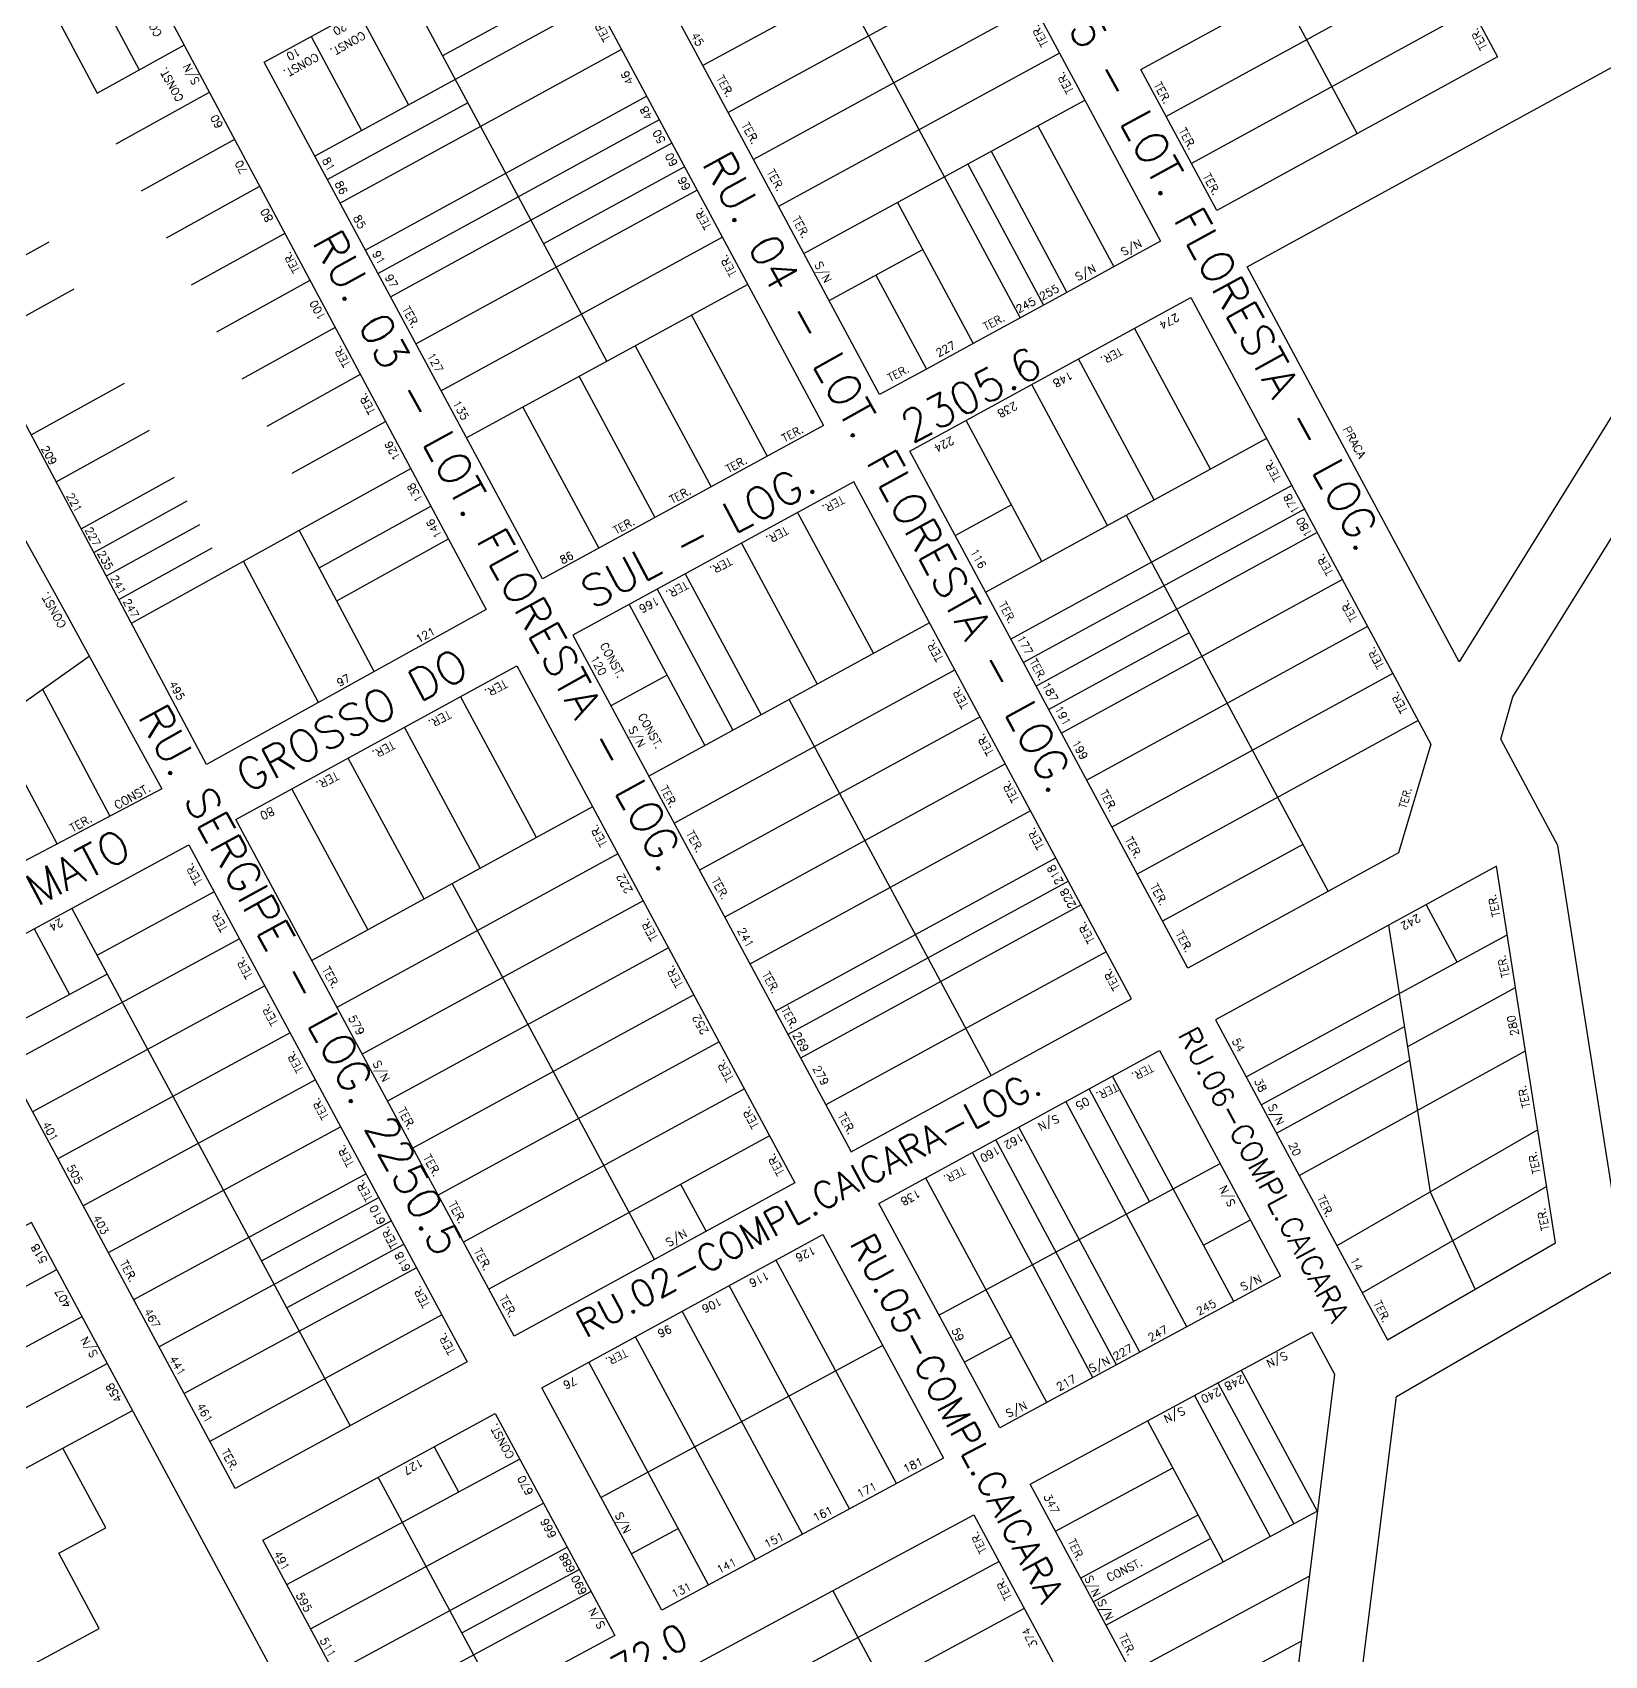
# Model space of a CAD drawing. Extents: x 714896 to 749292, y 8417558 to 8447149.
# Drawn here: x 741529.3 to 741824, y 8424855 to 8425159.1 of the extents above; entities that cross this region are included whole.
import ezdxf

# ---------------------------------------------------------------- set-up
doc = ezdxf.new("R2010")
doc.units = 0
doc.header["$MEASUREMENT"] = 0
for name, color, linetype in [('LOTE', 7, 'CONTINUOUS'), ('NUM-PORTA', 7, 'CONTINUOUS'), ('QUADRA', 6, 'CONTINUOUS'), ('TEXTO', 7, 'CONTINUOUS'), ('TEXTODERUA', 3, 'CONTINUOUS')]:
    doc.layers.add(name, color=color, linetype=linetype)
doc.styles.add('ROMANS', font='ROMANS.SHX', dxfattribs={"height": 1.5})

msp = doc.modelspace()

# ---------------------------------------------------------------- linework, layer by layer
at = {"layer": 'LOTE', "color": 7}
for p, q in [((741662.33, 8425202.55), (741714.41, 8425105.65)), ((741707.6, 8425181.69), (741654.94, 8425152.93)), ((741534.26, 8425180.27, 535.41), (741549.28, 8425152.12, 535.41)), ((741526.34, 8425175.99, 535.41), (741541.41, 8425147.76, 535.41)), ((741712.33, 8425172.88), (741659.68, 8425144.12)), ((741794.45, 8425172.17), (741741.8, 8425143.4)), ((741599.05, 8425167.97), (741636.92, 8425097.5)), ((741632.58, 8425169.2), (741606.15, 8425154.76)), ((741763.39, 8425166.59), (741777.59, 8425140.17)), ((741634.94, 8425164.79), (741582.2, 8425135.98)), ((741717.07, 8425164.07), (741664.41, 8425135.31)), ((741799.19, 8425163.36), (741746.53, 8425134.59)), ((741590.27, 8425163.18), (741599.74, 8425145.56)), ((741581.49, 8425158.38), (741590.96, 8425140.77)), ((741639.68, 8425155.98), (741586.94, 8425127.18)), ((741721.8, 8425155.27), (741669.14, 8425126.5)), ((741610.88, 8425145.95), (741584.57, 8425131.58)), ((741644.41, 8425147.18), (741591.69, 8425118.37)), ((741673.88, 8425117.69), (741726.53, 8425146.46)), ((741646.78, 8425142.77), (741594.06, 8425113.97)), ((741717.76, 8425141.66), (741731.96, 8425115.24)), ((741649.14, 8425138.37), (741596.43, 8425109.57)), ((741708.98, 8425136.87), (741723.18, 8425110.44)), ((741651.51, 8425133.96), (741625.08, 8425119.53)), ((741704.59, 8425134.47), (741718.8, 8425108.05)), ((741653.88, 8425129.56), (741601.17, 8425100.77)), ((741691.43, 8425127.28), (741705.63, 8425100.85)), ((741658.61, 8425120.75), (741605.91, 8425091.96)), ((741678.61, 8425108.88), (741696.16, 8425118.47)), ((741663.35, 8425111.94), (741610.65, 8425083.16)), ((741687.39, 8425113.68), (741696.86, 8425096.06)), ((741652.81, 8425106.19), (741667.02, 8425079.76)), ((741750.09, 8425077.28, 543.97), (741735.88, 8425103.71, 543.97)), ((741642.28, 8425100.44), (741656.49, 8425074.01)), ((741739.55, 8425071.53, 543.97), (741725.35, 8425097.95, 543.97)), ((741631.75, 8425094.68), (741645.95, 8425068.26)), ((741730.78, 8425066.73, 543.97), (741716.58, 8425093.16, 543.97)), ((741621.22, 8425088.93), (741635.42, 8425062.5)), ((741718.49, 8425060.02, 543.97), (741704.29, 8425086.45, 543.97)), ((741760.62, 8425083.03, 543.97), (741707.96, 8425054.27, 543.97)), ((741765.35, 8425074.23, 543.97), (741712.7, 8425045.46, 543.97)), ((741672.7, 8425069.19, 533.89), (741686.92, 8425042.78, 533.89)), ((741712.81, 8425070.59, 543.97), (741702.28, 8425064.84, 543.97)), ((741767.72, 8425069.82, 543.97), (741715.06, 8425041.06, 543.97)), ((741734.29, 8425068.65, 543.97), (741772.16, 8424998.18, 543.97)), ((741593.35, 8425039.37, 535.41), (741579.25, 8425065.85, 535.41)), ((741662.17, 8425063.44, 533.89), (741676.39, 8425037.02, 533.89)), ((741770.08, 8425065.42, 543.97), (741717.43, 8425036.65, 543.97)), ((741582.92, 8425033.6, 535.41), (741568.82, 8425060.07, 535.41)), ((741651.63, 8425057.68, 533.89), (741665.86, 8425031.27, 533.89)), ((741646.37, 8425054.81, 533.89), (741660.59, 8425028.39, 533.89)), ((741774.82, 8425056.61, 543.97), (741722.16, 8425027.84, 543.97)), ((741641.1, 8425051.93, 533.89), (741655.33, 8425025.52, 533.89)), ((741697.43, 8425048.52, 533.89), (741644.8, 8425019.77, 533.89)), ((741779.55, 8425047.8, 543.97), (741726.9, 8425019.04, 543.97)), ((741746.12, 8425046.63, 543.97), (741719.8, 8425032.25, 543.97)), ((741499.25, 8425013.42, 532.02), (741539.92, 8425042.28, 534.96)), ((741648.22, 8425038.72, 533.89), (741637.69, 8425032.97, 533.89)), ((741649.54, 8425010.96, 533.89), (741702.17, 8425039.71, 533.89)), ((741784.29, 8425038.99, 543.97), (741731.63, 8425010.23, 543.97)), ((741531.13, 8425036.04, -0.49), (741543.78, 8425012.27)), ((741623.73, 8425008.26), (741609.51, 8425034.67)), ((741708.97, 8424963.66, 533.89), (741671.13, 8425034.15, 533.89)), ((741521.92, 8425029.51, 533.9), (741533.89, 8425007.04, 534.36)), ((741706.9, 8425030.9, 533.89), (741654.28, 8425002.16, 533.89)), ((741789.02, 8425030.18, 543.97), (741736.36, 8425001.42, 543.97)), ((741613.2, 8425002.51), (741598.98, 8425028.92)), ((741602.67, 8424996.75), (741588.45, 8425023.17)), ((741659.02, 8424993.35, 533.89), (741711.63, 8425022.09, 533.89)), ((741592.14, 8424991), (741577.92, 8425017.41)), ((741634.27, 8425014.01), (741581.61, 8424985.25)), ((741716.37, 8425013.28, 533.89), (741663.77, 8424984.55, 533.89)), ((741639.01, 8425005.21), (741586.35, 8424976.44)), ((741767.43, 8425006.99, 543.97), (741741.1, 8424992.61, 543.97)), ((741668.51, 8424975.74, 533.89), (741721.1, 8425004.47, 533.89)), ((741645.88, 8424929.19), (741607.94, 8424999.63)), ((741723.47, 8425000.07, 533.89), (741670.88, 8424971.34, 533.89)), ((741563.35, 8424998.06), (741541.36, 8424986.16)), ((741643.75, 8424996.4), (741591.09, 8424967.64)), ((741536.62, 8424994.97), (741588.83, 8424898.03, 531.55)), ((741725.83, 8424995.66, 533.89), (741673.25, 8424966.94, 533.89)), ((741529.59, 8424991.16), (741536.23, 8424978.83, 67.59)), ((741568.09, 8424989.26), (741524.53, 8424965.68)), ((741648.49, 8424987.6), (741595.84, 8424958.84)), ((741730.57, 8424986.85, 533.89), (741677.99, 8424958.14, 533.89)), ((741543.26, 8424982.64), (741521.69, 8424970.97)), ((741572.83, 8424980.45), (741529.27, 8424956.88)), ((741653.24, 8424978.79), (741600.58, 8424950.03)), ((741577.58, 8424971.65), (741534.01, 8424948.07)), ((741657.98, 8424969.99), (741605.32, 8424941.23)), ((741582.32, 8424962.85), (741538.75, 8424939.26)), ((741662.72, 8424961.19), (741610.06, 8424932.42)), ((741587.06, 8424954.04), (741543.49, 8424930.46)), ((741667.46, 8424952.38), (741614.8, 8424923.62)), ((741591.8, 8424945.24), (741548.22, 8424921.65)), ((741655.53, 8424934.47), (741650.79, 8424943.27)), ((741572.19, 8424928.93), (741594.17, 8424940.83)), ((741552.96, 8424912.84), (741596.54, 8424936.43)), ((741598.92, 8424932.03), (741576.93, 8424920.13)), ((741601.29, 8424927.63), (741557.7, 8424904.04)), ((741606.03, 8424918.82), (741562.53, 8424895.06))]:
    msp.add_line(p, q, dxfattribs=at)
at = {"layer": 'LOTE', "color": 7, "elevation": 535.41, "flags": 128}
for points in [[(741541.41, 8425147.76), (741557.75, 8425156.8)], [(741544.96, 8425138.3), (741562.46, 8425147.98)], [(741549.68, 8425129.48), (741567.18, 8425139.17)], [(741554.4, 8425120.66), (741571.9, 8425130.35)], [(741559.11, 8425111.85), (741576.61, 8425121.53)], [(741514.91, 8425110.24), (741532.41, 8425119.92)], [(741563.83, 8425103.03), (741581.33, 8425112.71)], [(741519.61, 8425101.41), (741537.11, 8425111.09)], [(741568.55, 8425094.21), (741586.05, 8425103.9)], [(741529.02, 8425083.76), (741546.51, 8425093.44)], [(741573.27, 8425085.39), (741590.76, 8425095.08)], [(741533.72, 8425074.93), (741551.22, 8425084.62)], [(741577.98, 8425076.58), (741595.48, 8425086.26)], [(741538.42, 8425066.11), (741555.92, 8425075.79)], [(741547.82, 8425048.45), (741600.2, 8425077.44)], [(741540.77, 8425061.69), (741558.27, 8425071.38)], [(741583.01, 8425058.79), (741603.97, 8425070.39)], [(741543.12, 8425057.28), (741560.62, 8425066.96)], [(741586.3, 8425052.61), (741607.27, 8425064.22)], [(741545.47, 8425052.87), (741562.97, 8425062.55)]]:
    msp.add_lwpolyline(points, dxfattribs=at)
at = {"layer": 'LOTE', "color": 7}
for points, elevation in [([(741790.53, 8424995.68), (741796.28, 8424984.99)], 525.41), ([(741756.77, 8424963.44), (741805.71, 8424990.03)], 525.41), ([(741791.36, 8424941.82), (741783.51, 8424991.85)], 525.41), ([(741787.08, 8424969.13), (741807.26, 8424980.15)], 525.41), ([(741759.61, 8424958.16), (741786.49, 8424972.84)], 525.41), ([(741762.45, 8424952.87), (741787.48, 8424966.54)], 525.41), ([(741766.71, 8424944.94), (741809.12, 8424968.3)], 525.41), ([(741754.45, 8424921.29), (741731.73, 8424963.56)], 533.67), ([(741738.69, 8424940.05), (741727.34, 8424961.17)], 533.67), ([(741745.65, 8424916.54), (741722.96, 8424958.77)], 533.67), ([(741736.85, 8424911.79), (741714.18, 8424953.97)], 533.67), ([(741811.45, 8424953.48), (741773.81, 8424931.73)], 525.41), ([(741732.45, 8424909.42), (741709.88, 8424951.62)], 533.67), ([(741728.05, 8424907.04), (741705.49, 8424949.23)], 533.67), ([(741719.39, 8424902.37), (741696.73, 8424944.44)], 533.67), ([(741699.2, 8424918.75), (741751.89, 8424947.17)], 533.67), ([(741778.55, 8424922.92), (741813.11, 8424942.89)], 525.41), ([(741799.73, 8424923.62), (741791.36, 8424941.82)], 525.41), ([(741748.77, 8424931.86), (741757.57, 8424936.6)], 533.67), ([(741489.95, 8424903.65), (741533.82, 8424927.32)], 532.25), ([(741494.69, 8424894.84), (741538.56, 8424918.51)], 532.25), ([(741703.95, 8424909.95), (741712.75, 8424914.7)], 533.67), ([(741499.43, 8424886.04), (741543.29, 8424909.7)], 532.25), ([(741504.17, 8424877.23), (741548.03, 8424900.9)], 532.25), ([(741519.8, 8424848.17), (741541.8, 8424860.04), (741534.22, 8424874.13), (741543.02, 8424878.88), (741534.97, 8424893.85)], 532.25)]:
    msp.add_lwpolyline(points, dxfattribs=dict(at, elevation=elevation))
for points in [[(741691.22, 8424887.18), (741668.64, 8424929.1)], [(741682.42, 8424882.43), (741659.87, 8424924.3)], [(741673.62, 8424877.68), (741651.09, 8424919.51)], [(741664.82, 8424872.93), (741642.32, 8424914.72)], [(741635.84, 8424884.57), (741688.64, 8424913.05)], [(741656.02, 8424868.19), (741633.54, 8424909.92)], [(741755.88, 8424908.42), (741770.11, 8424882.01)], [(741751.48, 8424906.05), (741765.71, 8424879.64)], [(741747.08, 8424903.67), (741761.31, 8424877.26)], [(741738.28, 8424898.93), (741752.5, 8424872.51)], [(741604.58, 8424894.1), (741609.15, 8424885.62)], [(741576.95, 8424868.25), (741620.59, 8424891.79)], [(741721.02, 8424878.25), (741743.02, 8424890.12)], [(741594.05, 8424888.35), (741616.41, 8424846.82)], [(741581.4, 8424859.98), (741625.04, 8424883.52)], [(741725.76, 8424869.45), (741747.76, 8424881.32)], [(741730.5, 8424860.64), (741770.12, 8424882.02)], [(741641.53, 8424874), (741650.33, 8424878.75)], [(741585.86, 8424851.7), (741629.5, 8424875.24)], [(741728.13, 8424865.05), (741750.13, 8424876.92)], [(741609.73, 8424859.24), (741631.73, 8424871.1)], [(741735.24, 8424851.84), (741768.61, 8424869.84)], [(741590.31, 8424843.42), (741633.96, 8424866.97)], [(741739.99, 8424843.04), (741767.09, 8424857.66)]]:
    msp.add_lwpolyline(points, dxfattribs=at)
at = {"layer": 'LOTE', "color": 7, "ltscale": 0.5}
for points in [[(741710.46, 8424872.56), (741657.63, 8424844.1)], [(741707.76, 8424814.29), (741679.3, 8424867.14)], [(741715.2, 8424863.75), (741662.39, 8424835.27)]]:
    msp.add_lwpolyline(points, dxfattribs=at)
at = {"layer": 'QUADRA', "color": 6}
for points in [[(741662.33, 8425202.55), (741688.66, 8425216.93), (741698.13, 8425199.31), (741717.07, 8425164.07), (741726.53, 8425146.46), (741740.74, 8425120.03), (741723.18, 8425110.44), (741705.63, 8425100.85), (741696.86, 8425096.06), (741688.08, 8425091.27), (741673.88, 8425117.69), (741664.41, 8425135.31), (741650.21, 8425161.74), (741636.01, 8425188.16), (741648.03, 8425194.73), (741662.33, 8425202.55)], [(741625.48, 8425182.41), (741677.55, 8425085.51), (741624.88, 8425056.74), (741572.72, 8425153.59), (741625.48, 8425182.41)], [(741789.72, 8425180.97), (741803.92, 8425154.55), (741751.27, 8425125.78), (741737.07, 8425152.21), (741789.72, 8425180.97)], [(741796.71, 8425041.22), (741756.95, 8425115.21), (741833.3, 8425156.92), (741859.1, 8425141.62), (741796.71, 8425041.22)], [(741471.34, 8425146.47), (741479.96, 8425150.94), (741488.52, 8425135.37), (741500.52, 8425113.88), (741512.24, 8425092.38), (741524.15, 8425070.79), (741535.92, 8425049.6), (741548.22, 8425027.05), (741553.51, 8425017.41), (741541.89, 8425011.27), (741528.87, 8425004.38), (741515.8, 8424997.56), (741509.73, 8424994.32), (741498.4, 8425014.95), (741483.34, 8425042.87), (741470.9, 8425065.34), (741459.14, 8425086.79), (741446.03, 8425110.79), (741436.7, 8425128), (741444.38, 8425132.24), (741462.19, 8425141.7), (741471.34, 8425146.47)], [(741746.42, 8425109.46), (741791.39, 8425025.78), (741785.32, 8425005.37), (741745.83, 8424983.8), (741693.76, 8425080.7), (741746.42, 8425109.46)], [(741620.04, 8425040.43), (741672.2, 8424943.58), (741619.55, 8424914.81), (741567.38, 8425011.66), (741620.04, 8425040.43)], [(741558.61, 8425006.87), (741610.77, 8424910.02), (741567.27, 8424886.25), (741557.7, 8424904.04), (741515.06, 8424983.29), (741558.61, 8425006.87)]]:
    msp.add_lwpolyline(points, close=True, dxfattribs=at)
at = {"layer": 'QUADRA', "color": 6, "elevation": 535.41}
msp.add_lwpolyline([(741614.35, 8425050.99), (741561.92, 8425021.97), (741490.27, 8425156.51), (741542.74, 8425184.85), (741550.67, 8425170.03), (741614.35, 8425050.99)], close=True, dxfattribs=at)
at = {"layer": 'QUADRA'}
for points, elevation in [([(741901.04, 8424717.94), (741767.73, 8424783.08), (741770.07, 8424788.35), (741772.41, 8424803.24), (741784.94, 8424903.52), (741827.57, 8424928.16), (741815.23, 8425006.75), (741804.5, 8425026.73), (741806.75, 8425034.64), (741869.42, 8425135.49), (741947.93, 8425088.91), (742036.43, 8425036.41), (742021.06, 8424978.2), (742018.36, 8424968.09), (742010.66, 8424939.28), (741979.76, 8424876.47), (741938.91, 8424794.03), (741901.04, 8424717.94)], 536.84), ([(741682.74, 8424949.33), (741735.3, 8424978.05), (741683.23, 8425074.94), (741630.57, 8425046.18), (741682.74, 8424949.33)], 533.89), ([(741803.7, 8425002.87), (741751.04, 8424974.11), (741783.28, 8424914.11), (741814.77, 8424932.31)], 525.41), ([(741710.59, 8424897.62), (741687.95, 8424939.65), (741740.51, 8424968.36), (741763.25, 8424926.03), (741710.59, 8424897.62)], 533.67), ([(741529.08, 8424936.12), (741485.22, 8424912.46), (741542.1, 8424806.73), (741585.96, 8424830.39), (741529.08, 8424936.12)], 530.28), ([(741594.77, 8424835.14), (741572.48, 8424876.57), (741615.99, 8424900.33), (741638.42, 8424858.69), (741594.77, 8424835.14)], 527.7)]:
    msp.add_lwpolyline(points, close=True, dxfattribs=dict(at, elevation=elevation))
for points in [[(741647.22, 8424863.44), (741624.76, 8424905.13), (741677.42, 8424933.89), (741700.02, 8424891.92), (741647.22, 8424863.44)], [(741744.73, 8424834.23), (741716.28, 8424887.06), (741769.08, 8424915.54), (741773.32, 8424907.68), (741765.57, 8424845.48), (741744.73, 8424834.23)], [(741681.36, 8424800.05), (741652.89, 8424852.91), (741705.71, 8424881.36), (741734.17, 8424828.53), (741681.36, 8424800.05)]]:
    msp.add_lwpolyline(points, close=True, dxfattribs=at)

# ---------------------------------------------------------------- texts
at = {"layer": 'NUM-PORTA', "style": 'ROMANS'}
for s, height, rotation, p in [('20', 1.498, 208.6507, (741587.68, 8425161.08)), ('45', 1.515, 298.8636, (741652.63, 8425158.64)), ('10', 1.498, 208.6507, (741578.98, 8425156.33)), ('46', 1.5, 118.8222, (741642.05, 8425149.87)), ('48', 1.5, 118.8222, (741645.6, 8425143.26)), ('50', 1.5, 118.8222, (741647.97, 8425138.86)), ('60', 1.5, 118.8222, (741650.31, 8425134.51)), ('81', 1.498, 298.6507, (741583.5, 8425135.23)), ('86', 1.498, 298.6507, (741585.87, 8425130.82)), ('66', 1.5, 118.8222, (741652.72, 8425130.03)), ('85', 1.498, 298.6507, (741589.31, 8425124.42)), ('91', 1.498, 298.6507, (741592.92, 8425117.72)), ('S/N', 1.482, 28.0562, (741733.79, 8425117.23)), ('S/N', 1.515, 298.8636, (741675.82, 8425115.68)), ('S/N', 1.482, 28.0562, (741725.21, 8425112.54)), ('97', 1.498, 298.6507, (741595.29, 8425113.32)), ('255', 1.482, 28.0562, (741718.53, 8425108.9)), ('245', 1.482, 28.0562, (741714.15, 8425106.5)), ('274', 1.5, 208.014, (741743.74, 8425106.58, -543.97)), ('227', 1.482, 28.0562, (741699.12, 8425098.29)), ('127', 1.498, 298.6507, (741603.16, 8425098.62)), ('148', 1.5, 208.014, (741723.8, 8425095.68)), ('135', 1.498, 298.6507, (741608.01, 8425089.7)), ('238', 1.5, 208.014, (741713.4, 8425090)), ('209', 1.46, 298.8047, (741530.84, 8425081.19)), ('126', 1.458, 118.8007, (741598.29, 8425079.44)), ('224', 1.5, 208.014, (741701.51, 8425083.51)), ('221', 1.46, 298.8047, (741535.57, 8425072.32)), ('138', 1.458, 118.8007, (741602.49, 8425071.59)), ('178', 1.496, 118.8207, (741766.86, 8425069.5, -543.97)), ('227', 1.46, 298.8047, (741539.04, 8425065.94)), ('146', 1.458, 118.8007, (741606.09, 8425064.86)), ('180', 1.496, 118.8207, (741769.23, 8425065.1, -543.97)), ('235', 1.46, 298.8047, (741541.39, 8425061.54)), ('116', 1.499, 298.797, (741704.99, 8425061.88)), ('241', 1.46, 298.8047, (741543.84, 8425056.93)), ('247', 1.46, 298.8047, (741546.2, 8425052.51)), ('166', 1.527, 208.0056, (741646.26, 8425053.45)), ('121', 1.461, 28.7536, (741601.64, 8425044.67)), ('177', 1.499, 298.797, (741713.71, 8425045.66)), ('120', 1.512, 298.869, (741633.79, 8425041.85)), ('97', 1.461, 28.7536, (741586.83, 8425036.49)), ('495', 1.461, 298.7536, (741554.81, 8425037.11)), ('187', 1.499, 298.797, (741718.44, 8425036.86)), ('191', 1.499, 298.797, (741720.81, 8425032.45)), ('S/N', 1.512, 298.869, (741640.93, 8425028.59)), ('199', 1.499, 298.797, (741724.05, 8425026.03)), ('80', 1.556, 208.0302, (741574.1, 8425014.1)), ('218', 1.509, 118.8725, (741722.58, 8424999.96)), ('222', 1.536, 118.8198, (741641.86, 8424998.26)), ('228', 1.509, 118.8725, (741724.97, 8424995.53)), ('242', 1.5, 209.1603, (741788.97, 8424994.01, 1059.08)), ('241', 1.512, 298.869, (741661.36, 8424990.86)), ('579', 1.529, 298.7848, (741588.4, 8424974.47)), ('252', 1.536, 118.8198, (741656.09, 8424971.85)), ('280', 1.5, 101.987, (741807.92, 8424971.3, 1059.08)), ('269', 1.512, 298.869, (741671.72, 8424971.29)), ('54', 1.5, 298.7975, (741754.05, 8424970.14, 533.67)), ('S/N', 1.529, 298.7848, (741592.98, 8424965.96)), ('279', 1.512, 298.869, (741675.47, 8424965.01)), ('38', 1.5, 296.0732, (741758.25, 8424962.68, 533.67)), ('05', 1.5, 209.0896, (741726.88, 8424959.67, 533.67)), ('S/N', 1.5, 296.0732, (741760.83, 8424957.87, 533.67)), ('S/N', 1.5, 206.0732, (741721.29, 8424956.4, 533.67)), ('162', 1.5, 209.0896, (741714.57, 8424952.95, 533.67)), ('20', 1.5, 296.0732, (741764.68, 8424950.7, 533.67)), ('160', 1.5, 209.0896, (741710.1, 8424950.51, 533.67)), ('138', 1.5, 209.0896, (741695.21, 8424942.37, 533.67)), ('S/N', 1.5, 116.0732, (741754.84, 8424939.57, 533.67)), ('610', 1.504, 118.7572, (741595.51, 8424936.2)), ('518', 1.5, 120.5593, (741532.13, 8424928.99)), ('618', 1.504, 118.7572, (741600.24, 8424927.42)), ('126', 1.5, 206.0732, (741675.61, 8424931.72)), ('14', 1.5, 296.0732, (741776.23, 8424929.21, 533.67)), ('116', 1.5, 206.0732, (741666.92, 8424926.97)), ('S/N', 1.5, 26.0732, (741756.17, 8424923.25, 533.67)), ('407', 1.5, 120.5593, (741536.63, 8424920.62)), ('106', 1.5, 206.0732, (741658.05, 8424922.13)), ('245', 1.5, 28.5509, (741747.94, 8424918.64, 533.67)), ('467', 1.495, 298.5993, (741550.12, 8424919.49)), ('S/N', 1.5, 120.5593, (741541.6, 8424911.38)), ('96', 1.5, 206.0732, (741648.59, 8424916.96)), ('59', 1.5, 296.0732, (741701.51, 8424915.94, 533.67)), ('247', 1.5, 28.5509, (741738.89, 8424913.75, 533.67)), ('S/N', 1.5, 26.0732, (741727.75, 8424907.92, 533.67)), ('227', 1.5, 28.5509, (741732.33, 8424910.22, 533.67)), ('S/N', 1.5, 206.0732, (741764.1, 8424912.01, 533.67)), ('441', 1.495, 298.5993, (741554.89, 8424910.63)), ('458', 1.5, 120.5593, (741546.17, 8424902.9)), ('76', 1.5, 206.0732, (741630.9, 8424907.29)), ('217', 1.5, 28.5509, (741721.72, 8424904.49, 533.67)), ('240', 1.5, 206.0732, (741751.61, 8424905.23, 533.67)), ('248', 1.5, 206.0732, (741756.01, 8424907.6, 533.67)), ('461', 1.492, 298.6115, (741559.97, 8424901.77)), ('S/N', 1.5, 26.0732, (741712.19, 8424899.52, 533.67)), ('S/N', 1.5, 206.0732, (741744.87, 8424901.64, 533.67)), ('127', 1.5, 208.434, (741601.99, 8424891.92, -527.7)), ('181', 1.5, 26.0732, (741692.94, 8424889.14)), ('670', 1.5, 118.434, (741623.24, 8424885.5)), ('171', 1.5, 26.0732, (741684.28, 8424884.47)), ('347', 1.5, 296.0732, (741718.77, 8424884.8, 533.67)), ('666', 1.5, 118.434, (741627.57, 8424877.46)), ('S/N', 1.5, 296.0732, (741638.39, 8424881.37)), ('161', 1.5, 26.0732, (741676.02, 8424880.01)), ('151', 1.5, 26.0732, (741666.88, 8424875.08)), ('688', 1.5, 118.434, (741631.07, 8424870.97, 527.7)), ('141', 1.5, 26.0732, (741657.97, 8424870.27)), ('690', 1.5, 118.434, (741633.3, 8424866.83, 527.7)), ('131', 1.5, 26.0732, (741649.5, 8424865.7)), ('S/N', 1.5, 296.0732, (741726.44, 8424869.49, 533.67)), ('S/N', 1.5, 296.0732, (741728.81, 8424865.09, 533.67)), ('S/N', 1.5, 118.434, (741636.71, 8424860.5)), ('374', 1.5, 116.0732, (741717.74, 8424856.9))]:
    msp.add_text(s, height=height, rotation=rotation, dxfattribs=at).set_placement(p)
at = {"layer": 'NUM-PORTA', "color": 7, "style": 'ROMANS'}
for s, height, rotation, p in [('S/N', 1.493, 118.0325, (741560.67, 8425149.87)), ('60', 1.493, 118.0325, (741565.07, 8425141.66)), ('70', 1.493, 118.0325, (741569.64, 8425133.11)), ('80', 1.493, 118.0325, (741574.45, 8425124.12)), ('100', 1.493, 118.0325, (741584.26, 8425105.77)), ('86', 1.484, 28.0417, (741628.61, 8425059.47)), ('24', 1.5, 207.9275, (741534.48, 8424993.17)), ('401', 1.49, 298.5969, (741531.05, 8424954.51)), ('505', 1.49, 298.6077, (741535.64, 8424946.48)), ('403', 1.49, 298.6077, (741540.53, 8424937.03)), ('491', 1.5, 298.434, (741574.41, 8424874.1)), ('595', 1.5, 298.434, (741578.6, 8424866.31)), ('511', 1.5, 298.434, (741583.08, 8424857.86))]:
    msp.add_text(s, height=height, rotation=rotation, dxfattribs=at).set_placement(p)
at = {"layer": 'TEXTO', "style": 'ROMANS'}
for s, height, rotation, p in [('CONST.', 1.458, 118.8007, (741553.58, 8425158.84)), ('TER.', 1.5, 118.8222, (741637.7, 8425157.97)), ('TER.', 1.512, 118.6239, (741719.8, 8425157.01)), ('CONST.', 1.498, 208.6507, (741591.16, 8425159.4)), ('TER.', 1.51, 118.4558, (741802.06, 8425156.37)), ('CONST.', 1.498, 208.6507, (741582.4, 8425155.36)), ('CONST.', 1.458, 118.8007, (741557.64, 8425146.71)), ('TER.', 1.515, 298.8636, (741657.41, 8425150.59)), ('TER.', 1.512, 118.6239, (741724.53, 8425148.2)), ('TER.', 1.5, 298.6748, (741739.43, 8425149.34)), ('TER.', 1.515, 298.8636, (741662.14, 8425141.78)), ('TER.', 1.508, 298.7935, (741744.09, 8425140.74)), ('TER.', 1.515, 298.8636, (741666.88, 8425132.97)), ('TER.', 1.508, 298.7755, (741748.62, 8425132.21)), ('TER.', 1.5, 118.8222, (741656.63, 8425122.74)), ('TER.', 1.515, 298.8636, (741671.61, 8425124.16)), ('TER.', 1.458, 118.8007, (741579.49, 8425114.58)), ('TER.', 1.5, 118.8222, (741661.37, 8425113.93)), ('TER.', 1.498, 298.6507, (741598.53, 8425107.31)), ('TER.', 1.482, 28.0562, (741708, 8425103.24)), ('TER.', 1.458, 118.8007, (741588.92, 8425096.95)), ('TER.', 1.5, 207.8881, (741733.09, 8425100.18)), ('TER.', 1.482, 28.0562, (741690.07, 8425093.64)), ('TER.', 1.458, 118.8007, (741593.64, 8425088.13)), ('TER.', 1.482, 27.8842, (741670.24, 8425082.3)), ('PRACA', 1.52, 298.5875, (741774.87, 8425084.82)), ('TER.', 1.482, 27.8842, (741659.71, 8425076.54)), ('TER.', 1.496, 118.8142, (741763.42, 8425075.55)), ('TER.', 1.482, 27.8842, (741649.18, 8425070.79)), ('TER.', 1.527, 208.0056, (741680.94, 8425072.4)), ('TER.', 1.482, 27.8842, (741638.65, 8425065.04)), ('TER.', 1.527, 208.0056, (741670.41, 8425066.64)), ('TER.', 1.527, 208.0056, (741659.88, 8425060.89)), ('TER.', 1.496, 118.8208, (741773.22, 8425057.92)), ('CONST.', 1.547, 118.9663, (741535.68, 8425048.06)), ('TER.', 1.527, 208.0056, (741651.65, 8425056.4)), ('TER.', 1.499, 298.797, (741710.34, 8425051.93)), ('TER.', 1.495, 118.821, (741777.73, 8425049.23)), ('CONST.', 1.512, 298.869, (741635.59, 8425044.3)), ('TER.', 1.509, 118.8725, (741700.1, 8425041.79)), ('TER.', 1.499, 298.797, (741716.09, 8425041.23, -543.97)), ('TER.', 1.494, 118.8176, (741782.74, 8425040.44)), ('TER.', 1.556, 208.0302, (741617.74, 8425037.94)), ('TER.', 1.509, 118.8725, (741704.84, 8425032.98)), ('TER.', 1.491, 118.8148, (741787.12, 8425032.08)), ('TER.', 1.556, 208.0302, (741607.21, 8425032.19)), ('CONST.', 1.512, 298.869, (741642.73, 8425031.05)), ('TER.', 1.509, 118.8725, (741709.57, 8425024.17)), ('TER.', 1.556, 208.0302, (741596.68, 8425026.43)), ('TER.', 1.556, 208.0302, (741586.15, 8425020.68)), ('CONST.', 1.546, 29.1629, (741545.15, 8425013.48)), ('TER.', 1.512, 298.869, (741646.86, 8425017.44)), ('TER.', 1.509, 118.8725, (741714.3, 8425015.36)), ('TER.', 1.499, 298.797, (741729.28, 8425016.69)), ('TER.', 1.409, 73.5628, (741786.75, 8425013.6)), ('TER.', 1.546, 29.1629, (741536.79, 8425009.18)), ('TER.', 1.536, 118.8198, (741637.12, 8425007.07)), ('TER.', 1.512, 298.869, (741651.76, 8425009.03)), ('TER.', 1.509, 118.8725, (741719.04, 8425006.55)), ('TER.', 1.499, 298.797, (741734.01, 8425007.88)), ('TER.', 1.504, 118.7572, (741561.19, 8424999.92)), ('TER.', 1.512, 298.869, (741656.5, 8425000.23)), ('TER.', 1.499, 298.797, (741738.74, 8424999.08)), ('TER.', 1.5, 101.987, (741804.42, 8424993.61, 1059.08)), ('TER.', 1.504, 118.7572, (741565.93, 8424991.12)), ('TER.', 1.536, 118.8198, (741646.6, 8424989.46)), ('TER.', 1.509, 118.8725, (741728.51, 8424988.94)), ('TER.', 1.499, 298.797, (741743.48, 8424990.27)), ('TER.', 1.504, 118.7572, (741570.67, 8424982.31)), ('TER.', 1.529, 298.7848, (741583.5, 8424983.57)), ('TER.', 1.536, 118.8198, (741651.34, 8424980.65)), ('TER.', 1.5, 101.987, (741806.21, 8424982.21, 1059.08)), ('TER.', 1.512, 298.869, (741665.99, 8424982.62)), ('TER.', 1.509, 118.8725, (741733.24, 8424980.13)), ('TER.', 1.504, 118.7572, (741575.42, 8424973.51)), ('TER.', 1.512, 298.869, (741669.54, 8424976.03)), ('TER.', 1.504, 118.7572, (741580.16, 8424964.71)), ('TER.', 1.536, 118.8198, (741660.83, 8424963.05)), ('TER.', 1.5, 206.0732, (741738.95, 8424965.89, 533.67)), ('TER.', 1.5, 206.0732, (741732.29, 8424962.25, 533.67)), ('TER.', 1.5, 101.987, (741810.04, 8424957.8, 1059.08)), ('TER.', 1.504, 118.7572, (741584.9, 8424955.9)), ('TER.', 1.529, 298.7848, (741597.72, 8424957.15)), ('TER.', 1.536, 118.8198, (741665.57, 8424954.24)), ('TER.', 1.512, 298.869, (741680.21, 8424956.2)), ('TER.', 1.504, 118.7572, (741589.64, 8424947.1)), ('TER.', 1.529, 298.7848, (741602.47, 8424948.35)), ('TER.', 1.536, 118.8198, (741670.31, 8424945.44)), ('TER.', 1.5, 101.987, (741811.98, 8424945.43, 1059.08)), ('TER.', 1.5, 206.0732, (741703.7, 8424946.63, 533.67)), ('TER.', 1.504, 118.7572, (741593.15, 8424940.59)), ('TER.', 1.5, 296.0732, (741770.03, 8424940.75, 533.67)), ('TER.', 1.529, 298.7848, (741607.21, 8424939.54)), ('TER.', 1.5, 101.987, (741813.66, 8424934.78, 1059.08)), ('TER.', 1.504, 118.7572, (741597.87, 8424931.82)), ('S/N', 1.536, 30.0661, (741648.54, 8424931.51)), ('TER.', 1.492, 298.6115, (741545.6, 8424928.49)), ('TER.', 1.529, 298.7848, (741611.95, 8424930.74)), ('TER.', 1.504, 118.7572, (741603.87, 8424920.68)), ('TER.', 1.529, 298.7848, (741616.69, 8424921.94)), ('TER.', 1.5, 296.0732, (741780.63, 8424921.02, 533.67)), ('TER.', 1.504, 118.7572, (741608.61, 8424911.88)), ('TER.', 1.5, 206.0732, (741640.34, 8424912.45)), ('CONST.', 1.5, 118.434, (741619.64, 8424892.34)), ('TER.', 1.492, 298.6115, (741564.62, 8424893.13)), ('TER.', 1.5, 116.0732, (741708.24, 8424874.54)), ('TER.', 1.5, 296.0732, (741723.32, 8424876.36, 533.67)), ('CONST.', 1.5, 26.0732, (741731.1, 8424868.77, 533.67)), ('TER.', 1.5, 116.0732, (741712.95, 8424865.81)), ('TER.', 1.5, 296.0732, (741732.88, 8424858.61, 533.67))]:
    msp.add_text(s, height=height, rotation=rotation, dxfattribs=at).set_placement(p)
at = {"layer": 'TEXTODERUA', "style": 'ROMANS'}
for s, height, rotation, p in [('RU. 05 - LOT. FLORESTA - LOG.  ', 6, 298.848, (741712.29, 8425180.01)), ('RU. 04 - LOT. FLORESTA - LOG.  ', 6, 298.848, (741654.64, 8425134.65)), ('RU. 03 - LOT. FLORESTA - LOG.  ', 6, 298.848, (741581.56, 8425119.92)), ('2305.6', 6, 27.8643, (741694.07, 8425082.03)), ('SUL - LOG. ', 6, 27.8643, (741634.2, 8425050.95)), ('GROSSO DO ', 6, 27.8643, (741569.51, 8425016.47)), ('RU. SERGIPE - LOG. 2250.5', 6, 298.848, (741548.88, 8425031.03)), ('TV. MATO', 6, 27.8643, (741516.46, 8424988.03)), ('RU.06-COMPL.CAICARA', 4, 298.0012, (741743.92, 8424971.32)), ('RU.02-COMPL.CAICARA-LOG.', 5, 28.2517, (741632.95, 8424914.35)), ('RU.05-COMPL.CAICARA', 5, 298.0012, (741682.35, 8424932.29)), ('RU.03-COMPL.CAICARA-LOG.2172.0', 5, 28.2517, (741546.02, 8424799.54))]:
    msp.add_text(s, height=height, rotation=rotation, dxfattribs=at).set_placement(p)

doc.saveas('drawing.dxf')
